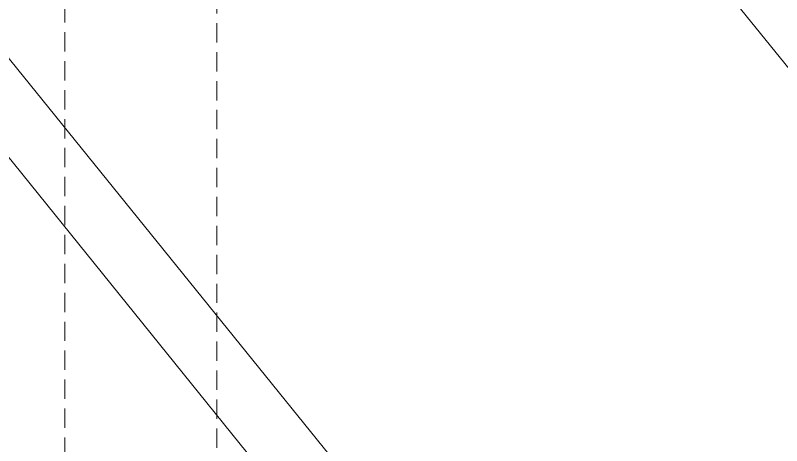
# Model space of a CAD drawing. Header units: millimetres. Extents: x -427 to 4679, y -324 to 2971.
# Drawn here: x 2577.8 to 2628.2, y 1126.3 to 1154.6 of the extents above; entities that cross this region are included whole.
import ezdxf

# ---------------------------------------------------------------- set-up
doc = ezdxf.new("R2010")
doc.units = ezdxf.units.MM
doc.linetypes.add('HIDDEN', pattern=[1.905, 1.27, -0.635])
doc.layers.add('ZANO_R', color=7, linetype='Continuous', lineweight=0)
doc.layers.add('ZANO_R_przerywana', color=7, linetype='HIDDEN', lineweight=0)

msp = doc.modelspace()

# ---------------------------------------------------------------- linework, layer by layer
at = {"layer": 'ZANO_R'}
for p, q in [((2586.393, 1203.457), (2776.571, 967.991)), ((2548.929, 1187), (2730.655, 962)), ((2730.655, 955.468), (2548.929, 1180.468))]:
    msp.add_line(p, q, dxfattribs=at)
at = {"layer": 'ZANO_R_przerywana'}
for p, q in [((2581.073, 1070.295), (2581.073, 1165.505)), ((2591.073, 1165.505), (2591.073, 1070.295))]:
    msp.add_line(p, q, dxfattribs=at)

doc.saveas('drawing.dxf')
